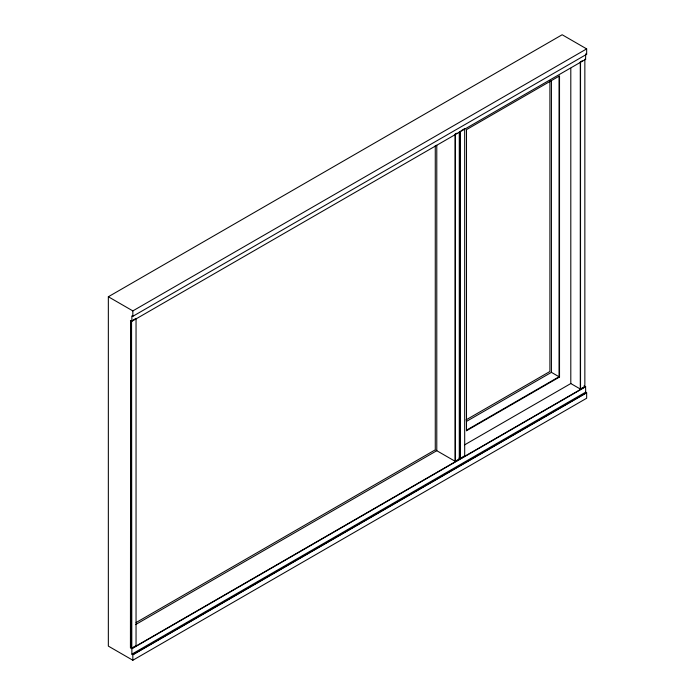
<?xml version="1.0" encoding="UTF-8"?>
<svg xmlns="http://www.w3.org/2000/svg" width="695" height="695" viewBox="0 0 695 695"><rect width="100%" height="100%" fill="white"/><g stroke="black" fill="none" stroke-linecap="round" stroke-linejoin="round"><path stroke-width="1.04" d="M459.291 131.833L459.291 457.909L460.368 458.396L464.686 455.764M466.493 430.735L466.493 129.635L559.518 75.929L559.518 377.029L466.493 430.735L466.493 430.179L559.041 376.751L559.041 76.207M132.615 320.456L136.046 318.336L136.046 645.638L131.755 648.122L130.677 647.636L130.677 320.464L130.434 647.775L131.876 648.739L131.876 654.151L585.694 392.145L586.658 392.831L586.658 398.244L132.841 660.25L108.342 646.107L108.342 296.756L562.159 34.75L586.658 48.893L586.658 54.297L585.694 53.88L585.572 59.362M108.342 296.756L132.841 310.9L586.658 48.893M586.658 54.297L132.719 316.373L131.876 315.895L131.876 321.298L130.434 320.604M459.647 131.511L459.647 458.813L455.121 461.289L455.121 134.126L457.075 133.136M461.228 130.73L464.686 128.601L464.686 455.903M584.851 59.223L584.851 386.524L580.29 389.018L580.29 61.855L582.262 60.856M131.755 321.368L585.694 59.292M465.989 419.936L549.91 371.486L549.91 80.933M466.354 421.474L551.43 372.355L559.518 377.029M136.107 622.555L435.27 449.83L435.27 145.646M135.542 624.623L436.781 450.707L436.781 145.203M464.599 444.861L570.803 383.544L580.29 389.018M131.755 648.531L585.572 386.524L585.694 392.145M131.876 648.739L585.694 386.733M131.876 654.151L132.719 654.638L586.537 392.623M132.841 660.25L132.841 654.846L586.658 392.831M584.017 385.899L584.851 386.385M458.804 458.187L459.647 458.813M436.026 450.264L455.121 461.289M580.534 61.855L580.534 389.018M570.803 68.292L570.803 383.544M551.43 80.49L551.43 372.355M460.368 458.396L460.368 131.233L460.125 458.396M455.355 134.126L455.355 461.289M132.841 310.9L132.841 316.312M131.755 648.122L131.52 320.951L131.52 648.122"/></g></svg>
